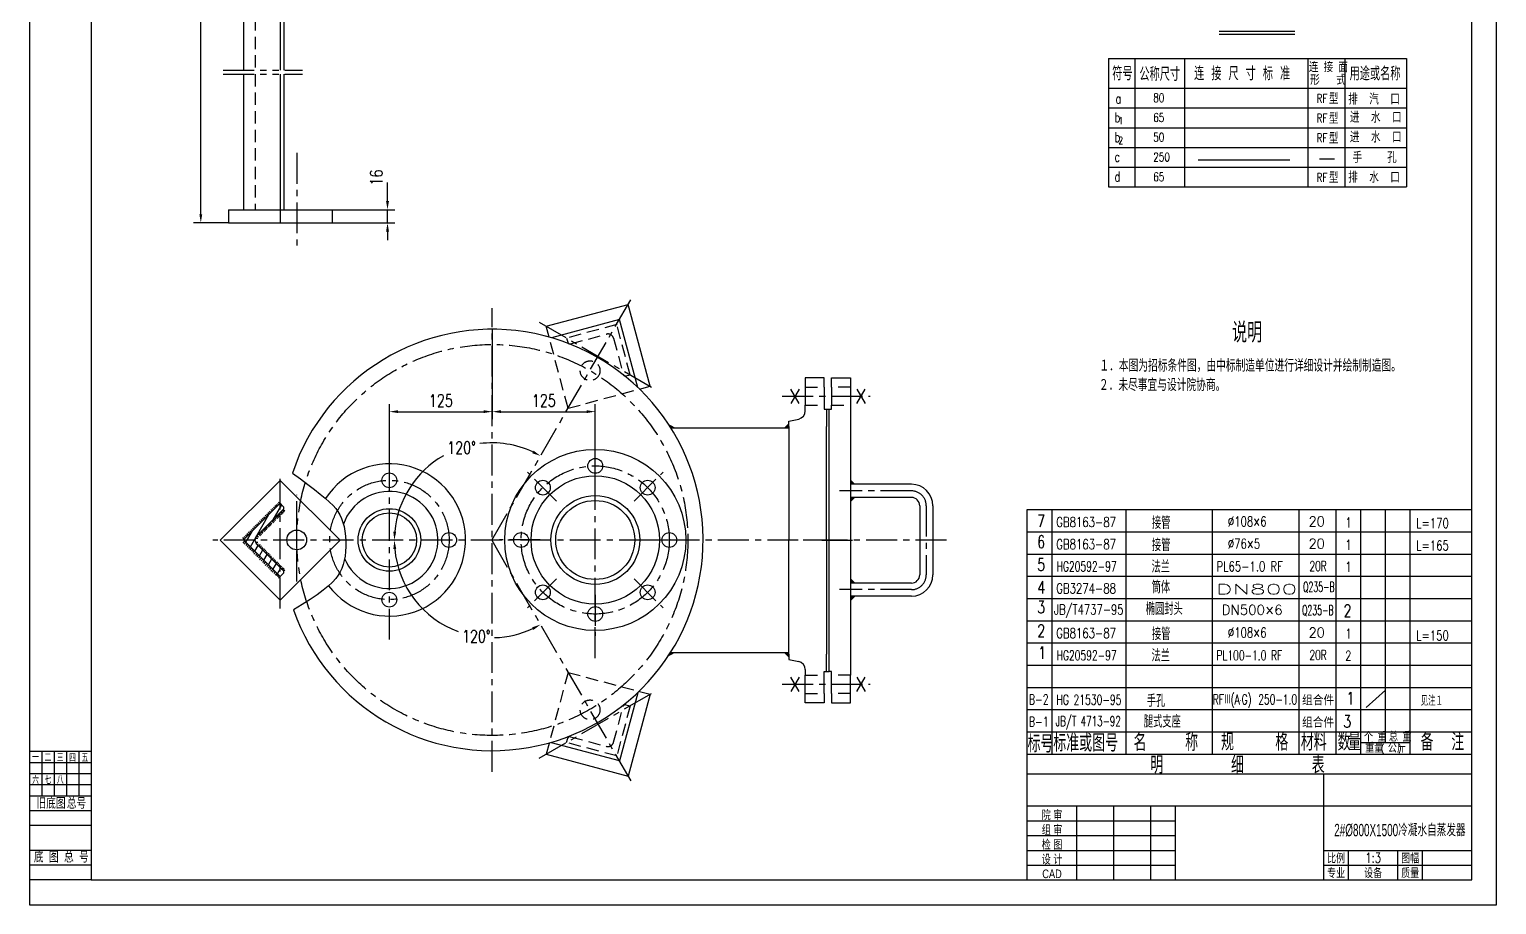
# Model space of a CAD drawing. Extents: x 0 to 5883, y 0 to 2523.
# Drawn here: x 2034 to 3816, y 0 to 1064 of the extents above; entities that cross this region are included whole.
import ezdxf
from ezdxf.enums import TextEntityAlignment as Align

# ---------------------------------------------------------------- set-up
doc = ezdxf.new("R2010")
doc.units = 0
doc.header["$LTSCALE"] = 30
doc.header["$MEASUREMENT"] = 0
for name, pattern in [('CENTER', [2, 1.25, -0.25, 0.25, -0.25]), ('DASHED', [0.75, 0.5, -0.25]), ('PHANTOM', [2.5, 1.25, -0.25, 0.25, -0.25, 0.25, -0.25])]:
    doc.linetypes.add(name, pattern=pattern)
doc.layers.get('0').update_dxf_attribs({"linetype": 'CONTINUOUS'})
doc.layers.get('DEFPOINTS').update_dxf_attribs({"linetype": 'CONTINUOUS'})
for name, color, linetype in [('00', 7, 'CONTINUOUS'), ('1', 1, 'CONTINUOUS'), ('border', 7, 'CONTINUOUS'), ('TK-02', 1, 'CONTINUOUS'), ('TK-03', 3, 'CONTINUOUS'), ('YHBLX', 1, 'CONTINUOUS'), ('YHBORD', 7, 'CONTINUOUS'), ('YHCENTER', 4, 'CENTER'), ('YHDASHED', 2, 'DASHED'), ('YHDIM', 1, 'CONTINUOUS'), ('YHJH', 1, 'CONTINUOUS'), ('YHPHANTOM', 6, 'PHANTOM'), ('YHPMX', 1, 'CONTINUOUS'), ('YHSOLID', 7, 'CONTINUOUS'), ('YHTEXT', 3, 'CONTINUOUS'), ('YHTHIN', 1, 'CONTINUOUS'), ('YHXDHX', 4, 'CENTER'), ('文字', 3, 'CONTINUOUS')]:
    doc.layers.add(name, color=color, linetype=linetype)
doc.styles.add('HZKT', font='ROMANS', dxfattribs={"width": 0.75, "bigfont": 'HZKT'})
doc.styles.add('SIMPLEX', font='romans.shx', dxfattribs={"width": 0.75, "bigfont": 'hztxt.shx'})
doc.styles.add('UMHZ', font='ROMANS.shx', dxfattribs={"width": 0.75, "bigfont": 'gbcbig.shx'})
doc.styles.add('中大图框', font='azd tukuang.shx', dxfattribs={"width": 0.67, "bigfont": 'tukuang.shx'})
doc.dimstyles.get("Standard").update_dxf_attribs({"dimtxt": 0.18, "dimasz": 0.18, "dimexe": 0.18, "dimexo": 0.0625, "dimgap": 0.09, "dimtad": 0, "dimtih": 1, "dimtoh": 1, "dimdec": 4, "dimzin": 0, "dimdsep": 46, "dimtxsty": 'Standard', "dimcen": 0.09, "dimadec": 0, "dimazin": 0, "dimtfac": 1, "dimtdec": 4, "dimtofl": 0, "dimtmove": 0, "dimatfit": 3, "dimfxl": 0, "dimtolj": 1, "dimtzin": 0, "dimarcsym": 0})

# ---------------------------------------------------------------- blocks, each defined once
blk = doc.blocks.new('14941')
at = {"layer": 'YHSOLID'}
blk.add_lwpolyline([(0, 0), (63, 0), (63, 5.3, 0.414214), (60.3, 8), (15, 8, -0.414214), (8, 15), (8, 60.3, 0.414214), (5.3, 63), (0, 63)], format="xyb", close=True, dxfattribs=at)
blk = doc.blocks.new('*D7')
at = {"layer": 'DEFPOINTS', "color": 0}
for p in [(2596, 599), (2721, 599), (2721, 553.1)]:
    blk.add_point(p, dxfattribs=at)
at = {"layer": 'YHDIM', "color": 1, "lineweight": -2}
for p, q in [((2596, 599), (2596, 608)), ((2721, 553.1), (2721, 608)), ((2606.5, 599), (2710.5, 599))]:
    blk.add_line(p, q, dxfattribs=at)
at = {"layer": 'YHDIM', "color": 1}
for points in [[(2606.5, 600.8), (2606.5, 597.3), (2596, 599)], [(2710.5, 600.8), (2710.5, 597.3), (2721, 599)]]:
    blk.add_solid(points, dxfattribs=at)
blk = doc.blocks.new('*D8')
at = {"layer": 'DEFPOINTS', "color": 0}
for p in [(2596, 699.1), (2596, 599), (2471, 535.6)]:
    blk.add_point(p, dxfattribs=at)
at = {"layer": 'YHDIM', "color": 1, "lineweight": -2}
for p, q in [((2596, 699.1), (2596, 590)), ((2471, 535.6), (2471, 608)), ((2481.5, 599), (2585.5, 599))]:
    blk.add_line(p, q, dxfattribs=at)
at = {"layer": 'YHDIM', "color": 1}
for points in [[(2481.5, 600.8), (2481.5, 597.3), (2471, 599)], [(2585.5, 600.8), (2585.5, 597.3), (2596, 599)]]:
    blk.add_solid(points, dxfattribs=at)
blk = doc.blocks.new('A$C29BD17D1')
at = {"layer": 'YHTEXT', "style": 'UMHZ', "width": 0.75}
blk.add_text('RFⅢ(A·G)\u3000250-1.0', height=12, dxfattribs=at).set_placement((0, 0))
blk = doc.blocks.new('*D35')
at = {"layer": 'DEFPOINTS', "color": 0}
for p in [(2242, 1444.4), (2242, 1444.4), (2275.5, 828.4)]:
    blk.add_point(p, dxfattribs=at)
at = {"layer": 'YHDIM', "color": 1, "lineweight": -2}
for p, q in [((2242, 1444.4), (2251, 1444.4)), ((2242, 838.9), (2242, 1433.9)), ((2275.5, 828.4), (2233, 828.4))]:
    blk.add_line(p, q, dxfattribs=at)
at = {"layer": 'YHDIM', "color": 1}
for points in [[(2240.2, 1433.9), (2243.7, 1433.9), (2242, 1444.4)], [(2240.2, 838.9), (2243.7, 838.9), (2242, 828.4)]]:
    blk.add_solid(points, dxfattribs=at)
blk = doc.blocks.new('*D36')
at = {"layer": 'DEFPOINTS', "color": 0}
for p in [(2401.5, 844.4), (2468.7, 844.4), (2401.5, 828.4)]:
    blk.add_point(p, dxfattribs=at)
at = {"layer": 'YHDIM', "color": 1, "lineweight": -2}
for p, q in [((2468.7, 854.9), (2468.7, 877.4)), ((2401.5, 844.4), (2477.7, 844.4)), ((2468.7, 828.4), (2468.7, 844.4)), ((2401.5, 828.4), (2477.7, 828.4)), ((2468.7, 817.9), (2468.7, 807.4))]:
    blk.add_line(p, q, dxfattribs=at)
at = {"layer": 'YHDIM', "color": 1}
for points in [[(2467, 854.9), (2470.5, 854.9), (2468.7, 844.4)], [(2467, 817.9), (2470.5, 817.9), (2468.7, 828.4)]]:
    blk.add_solid(points, dxfattribs=at)

msp = doc.modelspace()

# ---------------------------------------------------------------- hatches: boundary and pattern name
at = {"layer": 'YHPMX'}
h = msp.add_hatch(dxfattribs=at)
h.set_pattern_fill('LINE', color=256, scale=60, angle=60, style=0)
h.set_pattern_definition([(60, (2033.749, 0), (-6.49519, 3.75), [])])
edge = h.paths.add_edge_path()
edge.add_line((2293.87, 443.11), (2338.42, 398.56))
edge.add_line((2338.42, 398.56), (2342.19, 402.33))
edge.add_arc((2340.3, 404.21), 2.67, 315, 405)
edge.add_line((2342.19, 406.1), (2310.13, 438.16))
edge.add_arc((2315.08, 443.11), 7, 135, 225, ccw=False)
edge.add_line((2310.13, 448.05), (2342.19, 480.11))
edge.add_arc((2340.3, 482), 2.67, 315, 405)
edge.add_line((2342.19, 483.88), (2338.42, 487.65))
edge.add_line((2338.42, 487.65), (2293.87, 443.11))

# ---------------------------------------------------------------- linework, layer by layer
at = {"color": 1, "linetype": 'ByBlock'}
for radius, start, end in [(118.36, 65.0846, 97.13657), (118.36, 119.81461, 174.9154), (118.3, 185.08692, 249.8015), (118.3, 271.5963, 294.91308)]:
    msp.add_arc((2595.39, 442.74), radius, start, end, dxfattribs=at)
for points in [[(2646.06, 551.64), (2644.45, 548.53), (2654.57, 545.24)], [(2479.25, 453.15), (2475.75, 453.31), (2477.03, 442.74)], [(2475.81, 432.17), (2479.3, 432.33), (2477.09, 442.74)], [(2644.42, 337), (2646.03, 333.89), (2654.54, 340.29)]]:
    msp.add_solid(points, dxfattribs=at)
at = {"layer": '00', "color": 7, "linetype": 'Continuous', "lineweight": 30}
msp.add_line((3245.75, 159), (3785.75, 159), dxfattribs=at)
at = {"layer": '00', "color": 7, "linetype": 'Continuous', "lineweight": 25}
for p, q in [((3605.75, 30), (3605.75, 159)), ((3245.75, 120), (3785.75, 120)), ((3245.75, 120), (3785.75, 120)), ((3245.75, 30), (3785.75, 30))]:
    msp.add_line(p, q, dxfattribs=at)
at = {"layer": '00', "linetype": 'Continuous', "lineweight": 25}
msp.add_line((3425.75, 30), (3425.75, 120), dxfattribs=at)
at = {"layer": '1', "color": 1, "linetype": 'Continuous'}
for p, q in [((3305.75, 30), (3305.75, 120)), ((3350.75, 30), (3350.75, 120)), ((3395.75, 30), (3395.75, 120)), ((3245.75, 102), (3425.75, 102)), ((3245.75, 84), (3425.75, 84)), ((3245.75, 66), (3425.75, 66)), ((3635.75, 48), (3635.75, 66)), ((3245.75, 48), (3425.75, 48)), ((3635.75, 30), (3635.75, 48)), ((3695.75, 30), (3695.75, 48))]:
    msp.add_line(p, q, dxfattribs=at)
at = {"layer": '1', "color": 1, "linetype": 'Continuous', "lineweight": 25}
for p, q in [((3605.75, 66), (3785.75, 66)), ((3695.75, 48), (3695.75, 66)), ((3725.75, 30), (3725.75, 66)), ((3605.75, 48), (3785.75, 48))]:
    msp.add_line(p, q, dxfattribs=at)
at = {"layer": 'DEFPOINTS', "color": 0, "linetype": 'ByBlock'}
for p in [(2767.67, 741.14), (2504.72, 518.82), (2256.54, 442.74), (2256.54, 442.74), (2595.39, 442.74), (2595.39, 442.74), (3088.59, 442.74), (3088.59, 442.74), (2504.77, 366.7), (2767.67, 144.34)]:
    msp.add_point(p, dxfattribs=at)
at = {"layer": 'TK-02'}
msp.add_point((2048.75, 186), dxfattribs=at)
msp.add_point((2048.75, 186), dxfattribs=at)
msp.add_point((2048.75, 186), dxfattribs=at)
at = {"layer": 'TK-03'}
for p in [(2063.75, 186), (2063.75, 186), (2063.75, 186), (2078.75, 186), (2078.75, 186), (2078.75, 186), (2093.75, 186), (2093.75, 186), (2093.75, 186)]:
    msp.add_point(p, dxfattribs=at)
at = {"layer": 'YHBLX'}
msp.add_lwpolyline([(2353.25, 524.33), (2363.08, 517.23), (2371.98, 510.63), (2379.95, 504.51), (2387, 498.88), (2393.11, 493.74), (2398.29, 489.08), (2402.54, 484.92), (2405.87, 481.23), (2408.56, 477.61), (2410.91, 473.6), (2412.94, 469.21), (2414.63, 464.45), (2415.98, 459.3), (2417, 453.77), (2417.69, 447.86), (2418.05, 441.57), (2418.07, 435.25), (2417.76, 429.26), (2417.13, 423.61), (2416.16, 418.27), (2414.86, 413.27), (2413.24, 408.6), (2411.28, 404.25), (2409, 400.23), (2406, 396.2), (2401.92, 391.82), (2396.74, 387.09), (2390.48, 382.01), (2383.12, 376.58), (2374.68, 370.79), (2365.14, 364.65), (2354.52, 358.17)], dxfattribs=at)
at = {"layer": 'YHBORD', "color": 1}
msp.add_lwpolyline([(2033.75, 0), (3815.75, 0), (3815.75, 2523), (2033.75, 2523)], close=True, dxfattribs=at)
at = {"layer": 'YHBORD'}
msp.add_lwpolyline([(2108.75, 30), (3785.75, 30), (3785.75, 2493), (2108.75, 2493)], close=True, dxfattribs=at)
at = {"layer": 'YHCENTER'}
for p, q in [((2358.52, 913.33), (2358.52, 797.94)), ((2595.39, 442.74), (2767.67, 741.14)), ((2596.02, 161.58), (2596.02, 724.63)), ((2652.77, 707.67), (2795.66, 625.18)), ((2948.04, 617.74), (3054.74, 617.74)), ((2721.02, 299.68), (2721.02, 581.72)), ((2471.02, 322.03), (2471.02, 564.29)), ((2338.52, 359.97), (2338.52, 524.96)), ((3105.02, 502.74), (3017.71, 502.74)), ((2358.52, 392.67), (2358.52, 498.05)), ((3123.02, 484.74), (3123.02, 400.74)), ((3147.55, 442.74), (2256.54, 442.74)), ((2595.39, 442.74), (2767.67, 144.34)), ((3011.02, 442.74), (2947.02, 442.74)), ((3011.02, 442.74), (2947.02, 442.74)), ((3011.02, 442.74), (2947.02, 442.74)), ((3011.02, 442.74), (2947.02, 442.74)), ((2996.02, 442.74), (3040.02, 442.74)), ((2996.02, 442.74), (3040.02, 442.74)), ((3105.02, 382.74), (3017.71, 382.74)), ((2948.04, 267.74), (3054.74, 267.74)), ((2652.77, 177.81), (2795.66, 260.31))]:
    msp.add_line(p, q, dxfattribs=at)
for centre, radius in [((2596.02, 443.11), 237.5), ((2721.02, 443.11), 90), ((2471.02, 443.11), 72.5)]:
    msp.add_circle(centre, radius, dxfattribs=at)
for centre, start, end in [((3105.02, 484.74), 0, 90), ((3105.02, 400.74), 270, 0)]:
    msp.add_arc(centre, 18, start, end, dxfattribs=at)
at = {"layer": 'YHDASHED'}
for p, q in [((2308.08, 1549.61), (2308.08, 1014.11)), ((2308.08, 1009.11), (2308.08, 844.43)), ((2688.04, 603.21), (2664.87, 689.67)), ((2688.04, 603.21), (2774.7, 626.43)), ((2976.02, 628.74), (2999.02, 628.74)), ((2976.02, 628.74), (2999.02, 628.74)), ((3031.02, 628.74), (3008.02, 628.74)), ((2976.02, 606.74), (2999.02, 606.74)), ((3008.02, 606.74), (3031.02, 606.74)), ((2688.04, 282.27), (2664.87, 195.81)), ((2688.04, 282.27), (2774.7, 259.05)), ((2976.02, 278.74), (2999.02, 278.74)), ((3031.02, 278.74), (3008.02, 278.74)), ((2976.02, 256.74), (2999.02, 256.74)), ((2976.02, 256.74), (2999.02, 256.74)), ((3031.02, 256.74), (3008.02, 256.74))]:
    msp.add_line(p, q, dxfattribs=at)
for points in [[(2747.1, 704.78), (2686.24, 688.47), (2687.62, 683.32, 0.4142136), (2690.89, 681.43), (2734.68, 693.17, -0.4142136), (2743.25, 688.22), (2754.98, 644.43, 0.4142136), (2758.25, 642.54), (2763.4, 643.92)], [(2747.1, 180.71), (2686.24, 197.01), (2687.62, 202.16, -0.4142136), (2690.89, 204.05), (2734.68, 192.32, 0.4142136), (2743.25, 197.27), (2754.98, 241.06, -0.4142136), (2758.25, 242.94), (2763.4, 241.56)]]:
    msp.add_lwpolyline(points, format="xyb", close=True, dxfattribs=at)
for centre in [(2714.77, 648.79), (2714.77, 236.7)]:
    msp.add_circle(centre, 12, dxfattribs=at)
at = {"layer": 'YHDIM'}
for p, q in [((3453.24, 905.12), (3564.43, 905.12)), ((3600.59, 906.03), (3618.68, 906.03)), ((2468.7, 854.93), (2468.7, 866.18)), ((3657.42, 239.38), (3680.68, 260.68))]:
    msp.add_line(p, q, dxfattribs=at)
at = {"layer": 'YHJH'}
for p, q in [((3275.75, 183), (3275.75, 480)), ((3365.75, 183), (3365.75, 480)), ((3470.75, 183), (3470.75, 480)), ((3575.75, 183), (3575.75, 480)), ((3620.75, 183), (3620.75, 480)), ((3650.75, 183), (3650.75, 480)), ((3680.75, 197.1), (3680.75, 480)), ((3710.75, 183), (3710.75, 480)), ((3245.75, 453), (3785.75, 453)), ((3245.75, 426), (3785.75, 426)), ((3245.75, 399), (3785.75, 399)), ((3245.75, 372), (3785.75, 372)), ((3245.75, 345), (3785.75, 345)), ((3245.75, 318), (3785.75, 318)), ((3245.75, 291), (3785.75, 291)), ((3245.75, 264), (3785.75, 264)), ((3245.75, 237), (3785.75, 237)), ((3245.75, 210), (3785.75, 210)), ((3651.05, 197.1), (3710.75, 197.1)), ((3245.75, 183), (3785.75, 183))]:
    msp.add_line(p, q, dxfattribs=at)
at = {"layer": 'YHPHANTOM'}
for p, q in [((2269.19, 1014.11), (2365.59, 1014.11)), ((2269.19, 1009.11), (2365.59, 1009.11))]:
    msp.add_line(p, q, dxfattribs=at)
at = {"layer": 'YHPMX'}
for p, q in [((3002.02, 602.24), (3005.02, 602.24)), ((2330.45, 479.68), (2328.74, 481.51)), ((2332.04, 481.28), (2330.53, 483.18)), ((2333.71, 482.94), (2332.32, 484.97)), ((2335.05, 484.29), (2333.75, 486.1)), ((2336.39, 485.63), (2335.41, 487.51)), ((2338.42, 487.65), (2336.43, 488.8)), ((2313.25, 462.48), (2311.86, 464.5)), ((2315.23, 464.46), (2313.33, 466.49)), ((2316.83, 466.06), (2315.12, 467.89)), ((2318.42, 467.66), (2316.91, 469.56)), ((2320.09, 469.32), (2318.7, 471.35)), ((2322.13, 471.37), (2320.24, 473.39)), ((2323.73, 472.97), (2322.03, 474.8)), ((2325.33, 474.57), (2323.82, 476.46)), ((2326.99, 476.23), (2325.61, 478.25)), ((2326.47, 464.45), (2328.27, 462.9)), ((2328.85, 478.08), (2326.95, 480.11)), ((2328.24, 466.22), (2330.25, 463.99)), ((2329.47, 467.45), (2331.53, 465.52)), ((2330.75, 468.73), (2332.81, 466.93)), ((2331.91, 469.89), (2333.7, 468.34)), ((2333.36, 471.34), (2335.36, 469.11)), ((2334.59, 472.57), (2336.64, 470.64)), ((2335.86, 473.84), (2337.92, 472.05)), ((2337.02, 475), (2338.82, 473.45)), ((2338.52, 476.44), (2340.53, 474.21)), ((2339.75, 477.67), (2341.81, 475.75)), ((2341.03, 478.95), (2343.09, 477.15)), ((2342.19, 480.11), (2343.98, 478.56)), ((2294.83, 444.07), (2292.93, 446.09)), ((2296.43, 445.66), (2294.72, 447.5)), ((2298.03, 447.26), (2296.51, 449.16)), ((2299.69, 448.93), (2298.31, 450.95)), ((2301.67, 450.91), (2299.77, 452.93)), ((2303.27, 452.51), (2301.57, 454.34)), ((2304.87, 454.11), (2303.36, 456)), ((2306.53, 455.77), (2305.15, 457.79)), ((2308.39, 457.62), (2306.49, 459.65)), ((2309.98, 459.22), (2308.28, 461.05)), ((2311.58, 460.82), (2310.07, 462.71)), ((2310.13, 448.05), (2312.25, 446.95)), ((2312.32, 450.3), (2314.32, 448.07)), ((2313.55, 451.53), (2315.6, 449.6)), ((2314.83, 452.81), (2316.88, 451.01)), ((2315.99, 453.97), (2317.78, 452.41)), ((2317.56, 455.54), (2319.57, 453.31)), ((2318.79, 456.77), (2320.85, 454.85)), ((2320.07, 458.05), (2322.13, 456.25)), ((2321.23, 459.21), (2323.02, 457.66)), ((2322.81, 460.79), (2324.81, 458.55)), ((2324.03, 462.02), (2326.09, 460.09)), ((2325.31, 463.29), (2327.37, 461.5)), ((2294.83, 441.42), (2292.93, 439.39)), ((2296.43, 439.82), (2294.72, 437.99)), ((2298.03, 438.22), (2296.51, 436.33)), ((2299.69, 436.56), (2298.31, 434.54)), ((2301.67, 434.58), (2299.77, 432.55)), ((2303.27, 432.98), (2301.57, 431.15)), ((2304.87, 431.38), (2303.36, 429.48)), ((2306.53, 429.72), (2305.15, 427.69)), ((2308.39, 427.86), (2306.49, 425.84)), ((2308.39, 445.15), (2311.23, 445.16)), ((2308.39, 440.33), (2311.23, 440.33)), ((2310.13, 437.43), (2312.25, 438.54)), ((2312.32, 435.19), (2314.32, 437.42)), ((2313.55, 433.96), (2315.6, 435.88)), ((2314.83, 432.68), (2316.88, 434.48)), ((2315.99, 431.52), (2317.78, 433.07)), ((2317.56, 429.94), (2319.57, 432.17)), ((2318.79, 428.71), (2320.85, 430.64)), ((2320.07, 427.43), (2322.13, 429.23)), ((2321.23, 426.28), (2323.02, 427.83)), ((2309.98, 426.26), (2308.28, 424.43)), ((2311.58, 424.66), (2310.07, 422.77)), ((2313.25, 423), (2311.86, 420.98)), ((2315.23, 421.02), (2313.33, 419)), ((2316.83, 419.42), (2315.12, 417.59)), ((2318.42, 417.82), (2316.91, 415.93)), ((2320.09, 416.16), (2318.7, 414.14)), ((2322.13, 414.11), (2320.24, 412.09)), ((2323.73, 412.52), (2322.03, 410.68)), ((2322.81, 424.7), (2324.81, 426.93)), ((2325.33, 410.92), (2323.82, 409.02)), ((2324.03, 423.47), (2326.09, 425.4)), ((2325.31, 422.19), (2327.37, 423.99)), ((2326.47, 421.03), (2328.27, 422.58)), ((2328.24, 419.26), (2330.25, 421.49)), ((2329.47, 418.03), (2331.53, 419.96)), ((2330.75, 416.75), (2332.81, 418.55)), ((2331.91, 415.6), (2333.7, 417.15)), ((2333.36, 414.15), (2335.36, 416.38)), ((2334.59, 412.92), (2336.64, 414.84)), ((2335.86, 411.64), (2337.92, 413.44)), ((2337.02, 410.48), (2338.82, 412.03)), ((2338.52, 409.04), (2340.53, 411.27)), ((2326.99, 409.25), (2325.61, 407.23)), ((2328.85, 407.4), (2326.95, 405.38)), ((2330.45, 405.8), (2328.74, 403.97)), ((2332.04, 404.2), (2330.53, 402.31)), ((2333.71, 402.54), (2332.32, 400.52)), ((2335.05, 401.2), (2333.75, 399.38)), ((2336.39, 399.85), (2335.41, 397.98)), ((2338.42, 397.83), (2336.43, 396.69)), ((2339.75, 407.81), (2341.81, 409.74)), ((2341.03, 406.53), (2343.09, 408.33)), ((2342.19, 405.37), (2343.98, 406.92))]:
    msp.add_line(p, q, dxfattribs=at)
at = {"layer": 'YHSOLID'}
for p, q in [((2293.87, 1535.39), (2293.87, 1014.11)), ((2338.42, 1436.41), (2338.42, 1014.11)), ((2342.9, 1431.93), (2342.9, 1014.11)), ((3478.94, 1061.44), (3570.82, 1061.44)), ((3344.23, 1028.06), (3344.23, 872.06)), ((3344.23, 1028.06), (3706.45, 1028.06)), ((3706.45, 1028.06), (3706.45, 872.06)), ((2293.87, 1009.11), (2293.87, 844.43)), ((2338.42, 1009.11), (2338.42, 844.43)), ((2342.9, 1009.11), (2342.9, 844.43)), ((2275.52, 844.43), (2401.52, 844.43)), ((2275.52, 844.43), (2275.52, 828.43)), ((2338.52, 844.43), (2338.52, 828.43)), ((2401.52, 844.43), (2401.52, 828.43)), ((2275.52, 828.43), (2401.52, 828.43)), ((2661.38, 702.7), (2760.87, 729.36)), ((2787.53, 629.87), (2760.87, 729.36)), ((2664.87, 689.67), (2661.38, 702.7)), ((2750.63, 710.9), (2668.03, 688.77)), ((2772.76, 628.3), (2750.63, 710.9)), ((2774.7, 626.43), (2787.53, 629.87)), ((2968.77, 626.46), (2958.72, 609.03)), ((2968.77, 609.03), (2958.72, 626.46)), ((2999.02, 640.24), (2976.02, 640.24)), ((2976.02, 640.24), (2976.02, 628.74)), ((2999.02, 640.24), (2976.02, 640.24)), ((2976.02, 640.24), (2976.02, 628.74)), ((2976.02, 628.74), (2976.02, 606.74)), ((2999.02, 628.74), (2999.02, 640.24)), ((2999.02, 628.74), (2999.02, 640.24)), ((2999.02, 628.74), (2999.02, 606.74)), ((3008.02, 640.24), (3031.02, 640.24)), ((3008.02, 628.74), (3008.02, 640.24)), ((3008.02, 628.74), (3008.02, 606.74)), ((3031.02, 640.24), (3031.02, 628.74)), ((3031.02, 628.74), (3031.02, 606.74)), ((3038.6, 609.03), (3048.64, 626.46)), ((3038.6, 626.46), (3048.64, 609.03)), ((2976.02, 599.84), (2976.02, 606.74)), ((2999.02, 606.74), (2999.02, 602.24)), ((3008.02, 602.24), (3008.02, 606.74)), ((3031.02, 606.74), (3031.02, 278.74)), ((2956.02, 587.49), (2968.1, 590.06)), ((2999.02, 602.24), (3002.02, 602.24)), ((3002.02, 602.24), (3002.02, 580.99)), ((3002.02, 602.24), (3005.02, 602.24)), ((3005.02, 283.24), (3005.02, 602.24)), ((3005.02, 602.24), (3008.02, 602.24)), ((2812.82, 579.24), (2956.02, 579.24)), ((2956.02, 580.99), (2956.02, 587.49)), ((2956.02, 580.99), (2956.02, 442.74)), ((3002.02, 442.74), (3002.02, 580.99)), ((2338.52, 515.57), (2265.69, 442.74)), ((2411.35, 442.74), (2338.52, 515.57)), ((3105.02, 510.74), (3031.02, 510.74)), ((3105.02, 494.74), (3031.02, 494.74)), ((3115.02, 484.74), (3115.02, 400.74)), ((3131.02, 484.74), (3131.02, 400.74)), ((3245.75, 480), (3785.75, 480)), ((2338.52, 369.91), (2265.69, 442.74)), ((2411.35, 442.74), (2338.52, 369.91)), ((2956.02, 304.49), (2956.02, 442.74)), ((3002.02, 442.74), (3002.02, 304.49)), ((3105.02, 390.74), (3031.02, 390.74)), ((3105.02, 374.74), (3031.02, 374.74)), ((2812.36, 306.24), (2956.02, 306.24)), ((2956.02, 304.49), (2956.02, 297.99)), ((3002.02, 283.24), (3002.02, 304.49)), ((2956.02, 297.99), (2968.1, 295.43)), ((2976.02, 285.64), (2976.02, 278.74)), ((2968.77, 276.46), (2958.72, 259.03)), ((2968.77, 259.03), (2958.72, 276.46)), ((2976.02, 256.74), (2976.02, 278.74)), ((2999.02, 278.74), (2999.02, 283.24)), ((2999.02, 283.24), (3002.02, 283.24)), ((2999.02, 256.74), (2999.02, 278.74)), ((3002.02, 283.24), (3005.02, 283.24)), ((3008.02, 283.24), (3005.02, 283.24)), ((3008.02, 278.74), (3008.02, 283.24)), ((3008.02, 256.74), (3008.02, 278.74)), ((3031.02, 256.74), (3031.02, 278.74)), ((3038.6, 259.03), (3048.64, 276.46)), ((3038.6, 276.46), (3048.64, 259.03)), ((2772.76, 257.18), (2750.63, 174.58)), ((2787.53, 255.61), (2760.87, 156.12)), ((2774.7, 259.05), (2787.53, 255.61)), ((2976.02, 245.24), (2976.02, 256.74)), ((2976.02, 245.24), (2976.02, 256.74)), ((2999.02, 256.74), (2999.02, 245.24)), ((2999.02, 256.74), (2999.02, 245.24)), ((3008.02, 256.74), (3008.02, 245.24)), ((3031.02, 245.24), (3031.02, 256.74)), ((2999.02, 245.24), (2976.02, 245.24)), ((2999.02, 245.24), (2976.02, 245.24)), ((3008.02, 245.24), (3031.02, 245.24)), ((2750.63, 174.58), (2668.03, 196.72)), ((2664.87, 195.81), (2661.38, 182.78)), ((2661.38, 182.78), (2760.87, 156.12))]:
    msp.add_line(p, q, dxfattribs=at)
at = {"layer": 'YHSOLID', "color": 7}
msp.add_line((3245.75, 30), (3245.75, 480), dxfattribs=at)
at = {"layer": 'YHSOLID'}
for centre, radius in [((2721.02, 443.11), 110), ((2721.02, 533.11), 9), ((2471.02, 515.61), 9), ((2721.02, 443.11), 78), ((2657.38, 506.74), 9), ((2784.66, 506.74), 9), ((2721.02, 443.11), 54), ((2721.02, 443.11), 48), ((2471.02, 443.11), 38), ((2471.02, 443.11), 33), ((2358.52, 443.11), 12), ((2543.52, 443.11), 9), ((2631.02, 443.11), 9), ((2811.02, 443.11), 9), ((2471.02, 370.61), 9), ((2657.38, 379.47), 9), ((2784.66, 379.47), 9), ((2721.02, 353.11), 9)]:
    msp.add_circle(centre, radius, dxfattribs=at)
for centre, radius, start, end in [((2596.02, 443.11), 256, 199.37722, 161.50235), ((2966.02, 599.84), 10, 282, 360), ((2471.02, 443.11), 92.5, 216.98816, 147.02182), ((2471.02, 443.11), 59, 202.59995, 161.08139), ((3105.02, 484.74), 26, 0, 90), ((3105.02, 484.74), 10, 0, 90), ((3105.02, 400.74), 10, 270, 0), ((3105.02, 400.74), 26, 270, 0), ((2966.02, 285.64), 10, 0, 78)]:
    msp.add_arc(centre, radius, start, end, dxfattribs=at)
for points in [[(2812.82, 579.24), (2818.82, 579.24), (2809.55, 584.27)], [(2956.02, 579.24), (2950.02, 579.24), (2956.02, 585.24)], [(3031.02, 510.74), (3037.02, 510.74), (3031.02, 516.74)], [(3031.02, 494.74), (3037.02, 494.74), (3031.02, 488.74)], [(3031.02, 390.74), (3037.02, 390.74), (3031.02, 396.74)], [(3031.02, 374.74), (3037.02, 374.74), (3031.02, 368.74)], [(2812.36, 306.24), (2818.36, 306.24), (2809.1, 301.21)], [(2956.02, 306.24), (2950.02, 306.24), (2956.02, 300.24)]]:
    msp.add_solid(points, dxfattribs=at)
at = {"layer": 'YHTEXT'}
for p, q in [((3478.94, 1057.84), (3570.82, 1057.84)), ((3376.45, 1028.06), (3376.45, 872.06)), ((3436.45, 1028.06), (3436.45, 872.06)), ((3586.45, 1028.06), (3586.45, 872.06)), ((3631.45, 1028.06), (3631.45, 872.06)), ((3436.45, 1004.06), (3436.45, 872.06)), ((3344.23, 896.06), (3706.45, 896.06)), ((3344.23, 896.06), (3706.45, 896.06))]:
    msp.add_line(p, q, dxfattribs=at)
at = {"layer": 'YHTHIN'}
for p, q in [((3344.23, 992.06), (3706.45, 992.06)), ((3344.23, 968.06), (3706.45, 968.06)), ((3344.23, 944.06), (3706.45, 944.06)), ((3344.23, 920.06), (3706.45, 920.06)), ((3344.23, 872.06), (3706.45, 872.06)), ((2108.75, 186), (2033.75, 186)), ((2048.84, 186), (2048.84, 132)), ((2063.84, 186), (2063.84, 132)), ((2078.84, 186), (2078.84, 132)), ((2093.84, 186), (2093.84, 132)), ((2108.75, 172.5), (2033.75, 172.5)), ((2108.75, 159), (2033.75, 159)), ((2108.75, 145.5), (2033.75, 145.5)), ((2108.75, 132), (2033.75, 132)), ((2108.75, 114), (2033.75, 114)), ((2108.75, 114), (2033.75, 114)), ((2108.75, 96), (2033.75, 96)), ((2108.75, 66), (2033.75, 66)), ((2108.75, 66), (2033.75, 66)), ((2108.75, 48), (2033.75, 48)), ((2108.75, 48), (2033.75, 48)), ((2108.75, 30), (2033.75, 30))]:
    msp.add_line(p, q, dxfattribs=at)
at = {"layer": 'YHXDHX'}
for p, q in [((2721.02, 509.93), (2721.02, 559.5)), ((2673.77, 490.35), (2638.71, 525.41)), ((2768.27, 490.35), (2803.33, 525.41)), ((2654.2, 443.11), (2604.62, 443.11)), ((2787.84, 443.11), (2837.42, 443.11)), ((2673.77, 395.86), (2638.71, 360.8)), ((2768.27, 395.86), (2803.33, 360.8)), ((2721.02, 376.28), (2721.02, 326.71))]:
    msp.add_line(p, q, dxfattribs=at)

# ---------------------------------------------------------------- block references
at = {"layer": 'YHSOLID', "rotation": 314.9999999999956}
msp.add_blockref('14941', (2293.87, 443.11), dxfattribs=at)
at = {"layer": 'YHTEXT', "xscale": 0.900000000000091, "zscale": 0.9}
msp.add_blockref('A$C29BD17D1', (3471.06, 243.38), dxfattribs=at)

# ---------------------------------------------------------------- texts
at = {"color": 3, "linetype": 'ByBlock', "char_height": 15, "attachment_point": 5, "style": 'UMHZ'}
for insert in [(2558.62, 555.24), (2576.62, 325.94)]:
    msp.add_mtext('120°', dxfattribs=dict(at, insert=insert))
at = {"layer": 'border', "color": 3, "linetype": 'Continuous', "style": 'UMHZ', "width": 0.75}
msp.add_text('1:3', height=12, dxfattribs=at).set_placement((3665.75, 57), align=Align.MIDDLE)
at = {"layer": 'TK-03', "style": 'HZKT', "width": 0.7}
for s, p in [('一', (2041.25, 178.72)), ('二', (2056.25, 178.72)), ('三', (2071.25, 178.72)), ('四', (2086.25, 178.72)), ('五', (2101.25, 178.72)), ('六', (2041.25, 152.11)), ('七', (2056.25, 152.11)), ('八', (2071.25, 152.11))]:
    msp.add_text(s, height=9, dxfattribs=at).set_placement(p, align=Align.MIDDLE)
for s, p in [('旧', (2042.37, 116.47)), ('底', (2054.22, 116.47)), ('图', (2066.07, 116.47)), ('总', (2079.29, 116.47)), ('号', (2090.94, 116.47)), ('   底 图 总 号 ', (2018.11, 51.14))]:
    msp.add_text(s, height=13.5, dxfattribs=at).set_placement(p)
at = {"layer": 'YHDIM', "color": 3, "style": 'UMHZ', "width": 0.75}
msp.add_text('16', height=15, rotation=90, dxfattribs=at).set_placement((2462.7, 883.5), align=Align.CENTER)
for p in [(2533.52, 605.03), (2658.52, 605.03)]:
    msp.add_text('125', height=15, dxfattribs=at).set_placement(p, align=Align.CENTER)
at = {"layer": 'YHDIM', "width": 0.75}
for s, height, style, p in [('L=170', 12, 'UMHZ', (3718, 457.52)), ('L=165', 12, 'UMHZ', (3718, 430.42)), ('L=150', 12, 'UMHZ', (3718, 321.15)), ('1', 15, 'SIMPLEX', (3633.36, 243.24)), ('见注１', 12, 'UMHZ', (3723.51, 241.69))]:
    msp.add_text(s, height=height, dxfattribs=dict(at, style=style)).set_placement(p)
at = {"layer": 'YHJH', "style": 'SIMPLEX', "width": 0.75}
for s, height, p in [('标', 21, (3246.05, 185.1)), ('号', 21, (3261.65, 184.8)), ('标准或图号', 21, (3277.25, 186)), ('名    称', 21, (3374.75, 186.6)), ('规', 21, (3480.95, 187.2)), ('格', 21, (3546.95, 187.2)), ('材料', 21, (3577.85, 187.2)), ('数', 21, (3622.55, 187.2)), ('量', 21, (3635.15, 187.2)), ('个 重', 10.8, (3654.65, 198)), ('重量 公斤', 10.8, (3656.15, 184.8)), ('总 重', 10.8, (3684.95, 198.3)), ('备  注', 21, (3723.35, 187.2)), ('          明       细       表', 21, (3277.85, 159.3)), ('(', 7.5, (3675.35, 186.3)), (')', 7.5, (3696.35, 186.6))]:
    msp.add_text(s, height=height, dxfattribs=at).set_placement(p)
at = {"layer": 'YHTEXT'}
for s, height, style, width, p in [('符号', 16.5, 'SIMPLEX', 0.75, (3348.88, 1001.62)), ('公称尺寸', 16.5, 'SIMPLEX', 0.75, (3381.84, 1000.88)), ('连 接 尺 寸 标 准', 16.5, 'SIMPLEX', 0.75, (3448.3, 1001.62)), ('连 接 面', 12, 'SIMPLEX', 0.75, (3587.7, 1011.51)), ('用途或名称', 16.5, 'SIMPLEX', 0.75, (3637.11, 1001.46)), ('形   式', 12, 'SIMPLEX', 0.75, (3589.17, 996)), ('a', 12, 'SIMPLEX', 0.75, (3352.76, 973.41)), ('80', 10.5, 'SIMPLEX', 0.75, (3398.67, 975.14)), ('RF', 10.5, 'SIMPLEX', 0.75, (3597.06, 974.41)), ('型', 13.5, 'SIMPLEX', 0.75, (3612.01, 972.61)), ('排  汽  口', 13.5, 'SIMPLEX', 0.75, (3635.46, 972.1)), ('b', 12, 'SIMPLEX', 0.75, (3351.53, 950.64)), ('型', 13.5, 'SIMPLEX', 0.75, (3612.01, 948.61)), ('进  水  口', 13.5, 'SIMPLEX', 0.75, (3637.53, 950)), ('65', 10.5, 'SIMPLEX', 0.75, (3398.67, 951.14)), ('RF', 10.5, 'SIMPLEX', 0.75, (3597.06, 950.41)), ('b', 12, 'SIMPLEX', 0.75, (3351.53, 926.64)), ('50', 10.5, 'SIMPLEX', 0.75, (3398.67, 927.14)), ('RF', 10.5, 'SIMPLEX', 0.75, (3597.06, 926.41)), ('型', 13.5, 'SIMPLEX', 0.75, (3612.01, 924.61)), ('进  水  口', 13.5, 'SIMPLEX', 0.75, (3637.53, 926)), ('c', 12, 'SIMPLEX', 0.75, (3351.53, 902.64)), ('250', 10.5, 'SIMPLEX', 0.75, (3398.67, 903.14)), ('手    孔', 13.5, 'SIMPLEX', 0.75, (3640.86, 901.26)), ('型', 13.5, 'SIMPLEX', 0.75, (3612.01, 876.61)), ('排  水  口', 13.5, 'SIMPLEX', 0.75, (3635.46, 877.13)), ('d', 12, 'SIMPLEX', 0.75, (3351.53, 878.64)), ('65', 10.5, 'SIMPLEX', 0.75, (3398.67, 879.14)), ('RF', 10.5, 'SIMPLEX', 0.75, (3597.06, 878.41)), ('说明', 24.375, 'SIMPLEX', 0.75, (3494.42, 683)), ('１．本图为招标条件图，由中标制造单位进行详细设计并绘制制造图。', 15, 'SIMPLEX', 0.75, (3333.31, 647.49)), ('２．未尽事宜与设计院协商。', 15, 'SIMPLEX', 0.75, (3332.7, 624.02)), ('7', 15, 'UMHZ', 0.75, (3257.78, 458.53)), ('GB8163-87', 12, 'UMHZ', 0.75, (3280.91, 458.89)), ('接管', 15, 'UMHZ', 0.75, (3397.08, 456.56)), ('%%C108×6', 12, 'UMHZ', 0.75, (3489.3, 459.59)), ('1', 12, 'UMHZ', 0.75, (3631.79, 458.23)), ('6', 15, 'UMHZ', 0.75, (3257.78, 433.38)), ('接管', 15, 'UMHZ', 0.75, (3397.08, 429.56)), ('GB8163-87', 12, 'UMHZ', 0.75, (3280.91, 431.89)), ('%%C76×5', 12, 'UMHZ', 0.75, (3489.3, 432.59)), ('1', 12, 'UMHZ', 0.75, (3631.79, 431.23)), ('5', 15, 'UMHZ', 0.75, (3257.78, 405.72)), ('HG20592-97', 12, 'UMHZ', 0.678089, (3281.33, 404.98)), ('法兰', 15, 'UMHZ', 0.75, (3396.56, 403.22)), ('PL65-1.0 RF', 12, 'UMHZ', 0.75, (3475.46, 404.95)), ('1', 12, 'UMHZ', 0.75, (3631.79, 404.49)), ('4', 15, 'UMHZ', 0.75, (3257.78, 378.05)), ('筒体', 15, 'UMHZ', 0.75, (3396.76, 378.27)), ('GB3274-88', 12, 'UMHZ', 0.75, (3280.91, 378.27)), ('3', 15, 'UMHZ', 0.75, (3257.78, 354.1)), ('椭圆封头', 15, 'UMHZ', 0.75, (3389.57, 352)), ('2', 15, 'UMHZ', 0.75, (3629.74, 349.54)), ('2', 15, 'UMHZ', 0.75, (3257.78, 325.23)), ('GB8163-87', 12, 'UMHZ', 0.75, (3280.91, 323.89)), ('接管', 15, 'UMHZ', 0.75, (3397.08, 321.56)), ('%%C108×6', 12, 'UMHZ', 0.75, (3489.3, 324.59)), ('1', 12, 'UMHZ', 0.75, (3631.79, 323.23)), ('1', 15, 'UMHZ', 0.75, (3259.04, 298.82)), ('HG20592-97', 12, 'UMHZ', 0.678089, (3281.33, 296.98)), ('法兰', 15, 'UMHZ', 0.75, (3396.56, 295.22)), ('PL100-1.0 RF', 12, 'UMHZ', 0.678089, (3475.46, 296.95)), ('2', 12, 'UMHZ', 0.75, (3631.79, 296.49)), ('手孔', 15, 'UMHZ', 0.75, (3390.8, 240.29)), ('腿式支座', 15, 'UMHZ', 0.75, (3387.21, 215.18)), ('3', 15, 'UMHZ', 0.75, (3629.46, 215.23))]:
    msp.add_text(s, height=height, dxfattribs=dict(at, style=style, width=width)).set_placement(p)
at = {"layer": 'YHTEXT', "ltscale": 15, "style": 'UMHZ', "width": 0.75}
for s, p in [('1', (3356.56, 948.21)), ('2', (3356.56, 924.21))]:
    msp.add_text(s, height=8.56, dxfattribs=at).set_placement(p)
at = {"layer": 'YHTEXT', "style": 'UMHZ'}
for s, width, p, p2 in [('20   ', 0.730797, (3587.45, 459.66), (3630.46, 459.66)), ('20   ', 0.730797, (3587.45, 432.66), (3630.46, 432.66)), ('20R    ', 0.519118, (3588.43, 405.33), (3631.44, 405.33)), ('Q235-B ', 0.501814, (3580.67, 380.1), (3623.68, 380.1)), ('DN800', 1.7262, (3474.96, 377.23), (3573.6, 377.23)), ('JB/T4737-95', 0.678089, (3278.14, 352.58), (3362.61, 352.58)), ('DN500×6   ', 0.857582, (3481.77, 352.24), (3580.41, 352.24)), ('Q235-B ', 0.501814, (3579.38, 351.8), (3622.39, 351.8)), ('20   ', 0.730797, (3587.45, 324.66), (3630.46, 324.66)), ('20R    ', 0.519118, (3588.43, 297.33), (3631.44, 297.33)), ('B-2', 0.659528, (3247.62, 243.38), (3271.74, 243.38)), ('HG 21530-95 ', 0.588938, (3281.19, 242.95), (3365.66, 242.95)), ('组合件', 1.514252, (3579.47, 242.23), (3618.36, 242.23)), ('B-1', 0.727756, (3247.62, 216.38), (3271.74, 216.38)), ('JB/T 4713-92 ', 0.562066, (3280.17, 216.96), (3364.65, 216.96)), ('组合件', 1.514252, (3579.47, 215.23), (3618.36, 215.23))]:
    msp.add_text(s, height=12, dxfattribs=dict(at, width=width)).set_placement(p, p2, align=Align.FIT)
at = {"layer": '文字', "color": 3, "linetype": 'Continuous', "lineweight": 25, "style": '中大图框'}
for s, height, width, p in [('院 审', 10.5, 0.8, (3275.75, 109.5)), ('组 审', 10.5, 0.8, (3275.75, 91.5)), ('2#%%C800X1500冷凝水自蒸发器', 15, 0.6, (3698.27, 91.18)), ('检 图', 10.5, 0.8, (3275.75, 73.5)), ('设 计', 10.5, 0.8, (3275.75, 55.5)), ('比例', 10.5, 0.8, (3620.75, 57)), ('图幅', 10.5, 0.8, (3710.75, 57)), ('CAD', 10.5, 0.8, (3275.75, 37.5)), ('专业', 10.5, 0.8, (3620.75, 39)), ('设备', 10.5, 0.8, (3665.75, 39)), ('质量', 10.5, 0.8, (3710.75, 39))]:
    msp.add_text(s, height=height, dxfattribs=dict(at, width=width)).set_placement(p, align=Align.MIDDLE)

# ---------------------------------------------------------------- dimensions: what is measured, and where the dimension line sits
at = {"layer": 'YHDIM'}
for base, p1, p2, picture, middle in [((2241.95, 1444.43), (2275.52, 828.43), (2241.95, 1444.43), '*D35', (2241.95, 1136.43)), ((2468.7, 844.43), (2401.52, 828.43), (2401.52, 844.43), '*D36', (2468.7, 871.43))]:
    dim = msp.add_linear_dim(base=base, p1=p1, p2=p2, angle=90, text=' ', dimstyle='Standard', override={"dimtxt": 15, "dimasz": 10.5, "dimexe": 9, "dimexo": 0, "dimgap": 6, "dimtad": 1, "dimtih": 0, "dimtoh": 0, "dimdec": 1, "dimzin": 8, "dimtxsty": 'UMHZ', "dimcen": 6, "dimclrd": 1, "dimclre": 1, "dimclrt": 3, "dimtdec": 1, "dimtofl": 1, "dimatfit": 2, "dimtvp": 6, "dimtolj": 0}, dxfattribs=at)
    dim.commit()
    dim.dimension.update_dxf_attribs({"geometry": picture, "text_midpoint": middle})
for base, p1, p2, picture, middle in [((2596.02, 599.03), (2471.02, 535.61), (2596.02, 699.11), '*D8', (2541.92, 599.03)), ((2721.02, 599.03), (2596.02, 599.03), (2721.02, 553.11), '*D7', (2612, 599.03))]:
    dim = msp.add_linear_dim(base=base, p1=p1, p2=p2, text=' ', dimstyle='Standard', override={"dimtxt": 15, "dimasz": 10.5, "dimexe": 9, "dimexo": 0, "dimgap": 6, "dimtad": 1, "dimtih": 0, "dimtoh": 0, "dimdec": 1, "dimzin": 8, "dimtxsty": 'UMHZ', "dimcen": 6, "dimclrd": 1, "dimclre": 1, "dimclrt": 3, "dimtdec": 1, "dimtofl": 1, "dimatfit": 2, "dimtvp": 6, "dimtolj": 0}, dxfattribs=at)
    dim.commit()
    dim.dimension.update_dxf_attribs({"geometry": picture, "text_midpoint": middle, "dimtype": 160})

doc.saveas('drawing.dxf')
